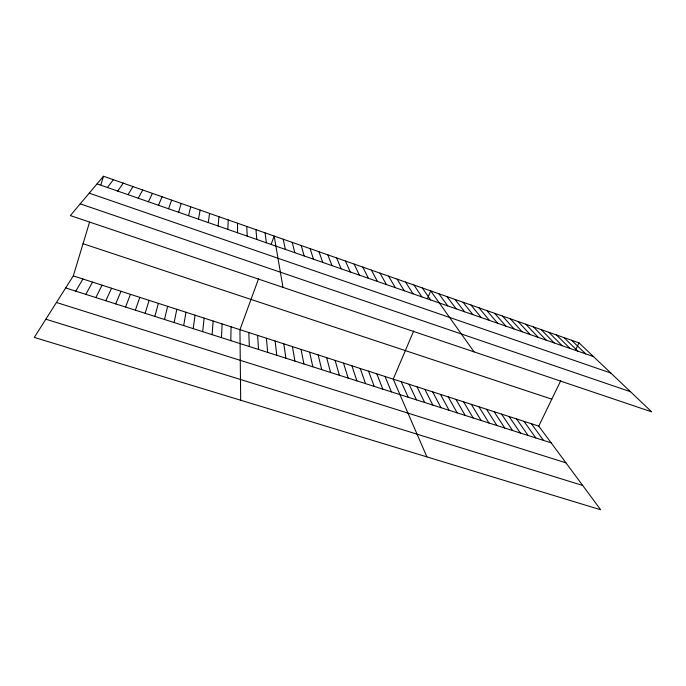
<?xml version="1.0" encoding="UTF-8"?>
<svg xmlns="http://www.w3.org/2000/svg" width="686" height="686" viewBox="0 0 686 686"><rect width="100%" height="100%" fill="white"/><g stroke="black" fill="none" stroke-linecap="round" stroke-linejoin="round"><path stroke-width="1.03" d="M230.813 340.633L231.062 326.802M227.855 229.398L228.249 219.957M221.475 337.658L222.127 323.921M212.094 334.657L213.157 321.022M218.105 226.003L218.937 216.69M202.67 331.655L204.136 318.115M193.195 328.628L195.081 315.191M208.295 222.59L209.573 213.406M183.677 325.593L185.975 312.25M198.443 219.168L200.166 210.113M174.107 322.54L176.825 309.3M164.494 319.47L167.641 306.333M188.53 215.721L190.708 206.795M154.83 316.392L158.406 303.358M178.574 212.257L181.207 203.468M73.299 275.892L538.767 426.109L600.679 509.767L34.3 337.426L73.299 275.892L89.566 222.161M100.911 184.706L103.475 176.233L579.027 342.871L651.7 411.849L70.349 215.576L103.475 176.233M145.123 313.288L149.128 300.365M135.356 310.175L139.807 297.355M168.567 208.776L171.654 200.123M258.613 278.61L239.954 329.674L240.683 400.23M271.27 243.993L274.168 236.044L282.984 287.357M125.555 307.045L130.443 294.328M158.509 205.268L162.059 196.762M115.694 303.907L121.036 291.293M413.692 330.986L393.224 379.135L426.915 456.893M427.55 298.384L430.731 290.907L474.069 351.875M105.79 300.742L111.578 288.24M148.39 201.753L152.421 193.383M538.767 426.109L560.754 380.661M575.623 349.92L579.027 342.871M95.834 297.561L102.077 285.179M85.827 294.371L92.533 282.092M138.229 198.22L142.722 189.988M75.769 291.164L82.937 278.996M128.008 194.661L132.99 186.575M117.735 191.085L123.197 183.145M107.41 187.492L113.361 179.698M45.851 319.204L582.706 485.474M56.441 302.483L565.941 462.827M65.659 287.94L551.167 442.847M83.04 243.727L551.801 399.166M80.219 203.862L630.503 391.723M89.223 193.16L610.814 373.038M97.035 183.882L593.501 356.609M571.532 340.239L585.715 353.899M563.995 337.598L577.895 351.181M556.423 334.948L570.04 348.445M548.826 332.281L562.143 345.693M541.194 329.606L554.211 342.94M533.528 326.922L546.253 340.17M525.828 324.229L538.244 337.383M518.093 321.52L530.209 334.588M510.324 318.793L522.132 331.775M502.521 316.057L514.02 328.954M494.692 313.313L505.874 326.124M486.82 310.552L497.684 323.269M478.914 307.782L489.461 320.413M470.973 305.004L481.195 317.532M462.999 302.209L472.894 314.651M454.981 299.405L464.559 311.744M446.938 296.584L456.181 308.829M438.851 293.745L447.761 305.905M531.401 423.725L543.518 440.412M524.001 421.341L535.835 437.96M516.567 418.94L528.117 435.499M422.379 287.974L430.594 299.928M509.098 416.531L520.374 433.029M501.603 414.112L512.588 430.542M413.984 285.033L421.847 296.884M494.074 411.677L504.776 428.047M405.546 282.075L413.058 293.831M486.511 409.242L496.921 425.543M478.922 406.789L489.032 423.03M397.074 279.108L404.226 290.753M471.299 404.328L481.118 420.501M463.642 401.859L473.16 417.963M388.559 276.124L395.35 287.666M455.95 399.381L465.168 415.407M380.01 273.131L386.424 284.561M448.232 396.885L457.142 412.852M440.472 394.381L449.073 410.279M371.418 270.121L377.463 281.449M432.686 391.869L440.978 407.69M424.857 389.348L432.84 405.092M362.783 267.094L368.459 278.31M417.002 386.81L424.668 402.485M354.105 264.059L359.404 275.163M409.113 384.263L416.453 399.869M401.181 381.708L408.204 397.237M345.392 260.997L350.314 271.999M336.637 257.936L341.174 268.818M385.035 376.494L391.397 391.869M376.803 373.836L382.831 389.142M327.839 254.849L331.981 265.628M368.545 371.169L374.222 386.39M360.236 368.493L365.578 383.637M318.999 251.753L322.754 262.412M351.901 365.801L356.883 380.859M310.123 248.641L313.476 259.188M343.523 363.091L348.154 378.072M335.111 360.382L339.39 375.276M301.197 245.511L304.155 255.938M326.656 357.655L330.575 372.464M292.236 242.372L294.783 252.68M318.158 354.911L321.725 369.643M309.635 352.158L312.825 366.804M283.224 239.217L285.367 249.404M301.06 349.388L303.889 363.949M292.45 346.61L294.903 361.085M283.807 343.823L285.882 358.203M265.079 232.854L266.391 242.801M275.112 341.019L276.81 355.314M266.382 338.198L267.703 352.407M255.938 229.656L256.83 239.474M257.619 335.368L258.545 349.483M246.754 226.44L247.217 236.138M248.804 332.53L249.344 346.55M237.528 223.207L237.562 232.777"/></g></svg>
